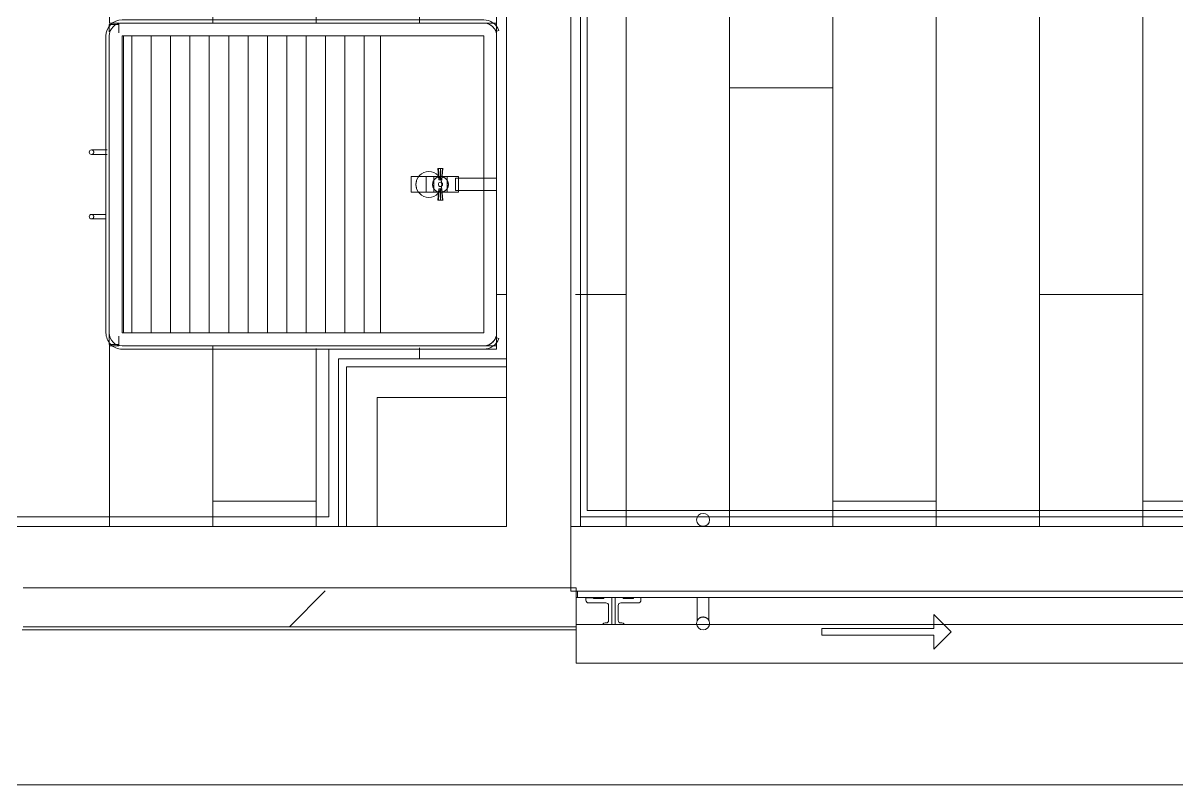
# Model space of a CAD drawing. Header units: metres. Extents: x 3856 to 4207, y -1118 to -691.
# Drawn here: x 3978.608 to 3980.395, y -996.427 to -995.247 of the extents above; entities that cross this region are included whole.
import ezdxf

# ---------------------------------------------------------------- set-up
doc = ezdxf.new("R2010")
doc.units = ezdxf.units.M
for name, color, linetype, lineweight in [('Balusters', 7, 'Continuous', 9), ('Casework', 7, 'Continuous', 9), ('Common Edges', 7, 'Continuous', 9), ('Cut Pattern', 7, 'Continuous', 18), ('Detail Items', 7, 'Continuous', 9), ('Doors', 7, 'Continuous', 9), ('Floors', 7, 'Continuous', 9), ('Panel', 7, 'Continuous', 9), ('Plumbing Fixtures', 7, 'Continuous', 9), ('Railings', 7, 'Continuous', 9), ('Surface Pattern', 7, 'Continuous', 9), ('Top Rails', 7, 'Continuous', 9), ('Walls', 7, 'Continuous', 9)]:
    doc.layers.add(name, color=color, linetype=linetype, lineweight=lineweight)
doc.layers.add('ROA-E00-URB-A101-MASTER_PLAN cambio estaciomientos_dwg', color=7, linetype='Continuous', lineweight=9, true_color=0x767676)

# ---------------------------------------------------------------- blocks, each defined once
blk = doc.blocks.new('Lavadero prefabricado con mueble - 0_50x0_60m-10458712-IMPLANTACIÓN - KIT COMERCIAL')
at = {"layer": 'Plumbing Fixtures', "color": 253, "true_color": 0xaaaaaa}
for p, q in [((0.138, -0.0012), (0.1363, 0.0034)), ((0.1363, 0.0034), (0.138, -0.0012)), ((0.605, 0), (0.145, 0)), ((0.6137, 0.0034), (0.612, -0.0012)), ((0.612, -0.0012), (0.6137, 0.0034)), ((0.12, -0.02), (0.12, -0.58)), ((0.125, -0.58), (0.125, -0.02)), ((0.125, -0.02), (0.125, -0.58)), ((0.145, -0.02), (0.605, -0.02)), ((0.145, -0.58), (0.145, -0.02)), ((0.605, -0.02), (0.605, -0.58)), ((0.625, -0.02), (0.625, -0.58)), ((0.625, -0.58), (0.625, -0.02)), ((0.63, -0.58), (0.63, -0.02)), ((0.145, -0.18), (0.605, -0.18)), ((0.145, -0.18), (0.605, -0.18)), ((0.145, -0.205), (0.605, -0.205)), ((0.145, -0.235), (0.605, -0.235)), ((0.145, -0.265), (0.605, -0.265)), ((0.145, -0.295), (0.605, -0.295)), ((0.145, -0.325), (0.605, -0.325)), ((0.145, -0.355), (0.605, -0.355)), ((0.145, -0.385), (0.605, -0.385)), ((0.145, -0.415), (0.605, -0.415)), ((0.145, -0.445), (0.605, -0.445)), ((0.145, -0.475), (0.605, -0.475)), ((0.145, -0.505), (0.605, -0.505)), ((0.145, -0.535), (0.605, -0.535)), ((0.145, -0.565), (0.605, -0.565)), ((0.145, -0.578), (0.145, -0.58)), ((0.605, -0.578), (0.145, -0.578)), ((0.145, -0.58), (0.605, -0.58)), ((0.605, -0.58), (0.145, -0.58)), ((0.605, -0.58), (0.605, -0.578)), ((0.605, -0.6), (0.145, -0.6)), ((0.145, -0.6), (0.605, -0.6)), ((0.145, -0.605), (0.605, -0.605))]:
    blk.add_line(p, q, dxfattribs=at)
for centre, radius, start, end in [((0.145, -0.02), 0.025, 110.3641, 180), ((0.145, -0.02), 0.025, 110.3641, 180), ((0.145, -0.02), 0.02, 90, 180), ((0.145, -0.02), 0.02, 90, 180), ((0.605, -0.02), 0.02, 0, 90), ((0.605, -0.02), 0.02, 0, 90), ((0.605, -0.02), 0.025, 0, 69.6359), ((0.605, -0.02), 0.025, 0, 69.6359), ((0.145, -0.02), 0.02, 110.3641, 180), ((0.145, -0.02), 0.02, 110.3641, 180), ((0.605, -0.02), 0.02, 360, 69.6359), ((0.605, -0.02), 0.02, 360, 69.6359), ((0.375, -0.105), 0.02, 0, 180), ((0.375, -0.105), 0.02, 75, 105), ((0.375, -0.105), 0.02, 180, 360), ((0.375, -0.105), 0.02, 255, 285), ((0.145, -0.58), 0.025, 180, 270), ((0.145, -0.58), 0.025, 180, 270), ((0.145, -0.58), 0.02, 180, 270), ((0.145, -0.58), 0.02, 180, 270), ((0.145, -0.58), 0.02, 180, 270), ((0.145, -0.58), 0.02, 180, 270), ((0.605, -0.58), 0.025, 270, 360), ((0.605, -0.58), 0.02, 270, 360), ((0.605, -0.58), 0.02, 270, 360), ((0.605, -0.58), 0.025, 270, 0), ((0.605, -0.58), 0.02, 270, 360), ((0.605, -0.58), 0.02, 270, 0)]:
    blk.add_arc(centre, radius, start, end, dxfattribs=at)
blk = doc.blocks.new('Griferia sencilla lavadero o lavaescobas - Griferia sencilla lavadero o lavaescobas-10458713-IMPLANTACIÓN - KIT COMERCIAL')
at = {"layer": 'Plumbing Fixtures', "color": 253, "true_color": 0xaaaaaa}
for p, q in [((0.1155, 0.0419), (0.1155, -0.0219)), ((0.1345, 0.0419), (0.1155, 0.0419)), ((0.1345, 0.0419), (0.1155, 0.0419)), ((0.1345, -0.0219), (0.1345, 0.0419)), ((0.1368, -0.0169), (0.1126, -0.0169)), ((0.1126, -0.0346), (0.1368, -0.0346)), ((0.1126, -0.0346), (0.1126, -0.0552)), ((0.1155, -0.0219), (0.1345, -0.0219)), ((0.1155, -0.0219), (0.1345, -0.0219)), ((0.1368, -0.0552), (0.1368, -0.0346)), ((0.1005, -0.0411), (0.1005, -0.0451)), ((0.1181, -0.0427), (0.1005, -0.0413)), ((0.1005, -0.042), (0.1005, -0.0451)), ((0.1181, -0.0432), (0.1005, -0.042)), ((0.1005, -0.0451), (0.1005, -0.0481)), ((0.1181, -0.0451), (0.1005, -0.0451)), ((0.1005, -0.0451), (0.1181, -0.0451)), ((0.1005, -0.0451), (0.1005, -0.0491)), ((0.1181, -0.0469), (0.1005, -0.0481)), ((0.1181, -0.0474), (0.1005, -0.0489)), ((0.1181, -0.0451), (0.1181, -0.0426)), ((0.1181, -0.0432), (0.1181, -0.0427)), ((0.1181, -0.0451), (0.1181, -0.0432)), ((0.1181, -0.0469), (0.1181, -0.0451)), ((0.1181, -0.0476), (0.1181, -0.0451)), ((0.1181, -0.0474), (0.1181, -0.0469)), ((0.1495, -0.0413), (0.1319, -0.0427)), ((0.1495, -0.042), (0.1319, -0.0432)), ((0.1319, -0.0426), (0.1319, -0.0451)), ((0.1319, -0.0427), (0.1319, -0.0432)), ((0.1319, -0.0432), (0.1319, -0.0451)), ((0.1319, -0.0451), (0.1495, -0.0451)), ((0.1495, -0.0451), (0.1319, -0.0451)), ((0.1319, -0.0451), (0.1319, -0.0469)), ((0.1319, -0.0451), (0.1319, -0.0476)), ((0.1495, -0.0481), (0.1319, -0.0469)), ((0.1319, -0.0469), (0.1319, -0.0474)), ((0.1495, -0.0489), (0.1319, -0.0474)), ((0.1495, -0.0451), (0.1495, -0.0411)), ((0.1495, -0.0451), (0.1495, -0.042)), ((0.1495, -0.0481), (0.1495, -0.0451)), ((0.1495, -0.0491), (0.1495, -0.0451)), ((0.1368, -0.0552), (0.1126, -0.0552)), ((0.1368, -0.0673), (0.1126, -0.0673)), ((0.1126, -0.0903), (0.1368, -0.0903))]:
    blk.add_line(p, q, dxfattribs=at)
at = {"layer": 'Plumbing Fixtures', "color": 253, "true_color": 0xaaaaaa, "flags": 128}
for points in [[(0.125, -0.0328), (0.1245, -0.0328), (0.124, -0.0328), (0.1235, -0.0329), (0.1231, -0.0329), (0.1226, -0.033), (0.1221, -0.0331), (0.1216, -0.0333), (0.1212, -0.0334), (0.1207, -0.0336), (0.1202, -0.0337), (0.1198, -0.0339), (0.1194, -0.0342), (0.1189, -0.0344), (0.1185, -0.0346), (0.1181, -0.0349), (0.1177, -0.0352), (0.1173, -0.0355), (0.1169, -0.0358), (0.1166, -0.0361), (0.1162, -0.0365), (0.1159, -0.0368), (0.1156, -0.0372), (0.1153, -0.0376), (0.115, -0.038), (0.1147, -0.0384), (0.1145, -0.0388), (0.1142, -0.0392), (0.114, -0.0397), (0.1138, -0.0401), (0.1136, -0.0406), (0.1135, -0.041), (0.1133, -0.0415), (0.1132, -0.042), (0.1131, -0.0424), (0.113, -0.0429), (0.1129, -0.0434), (0.1128, -0.0439), (0.1128, -0.0444), (0.1128, -0.0449), (0.1128, -0.0453), (0.1128, -0.0458), (0.1129, -0.0463), (0.1129, -0.0468), (0.113, -0.0473), (0.1131, -0.0478), (0.1132, -0.0482), (0.1134, -0.0487), (0.1135, -0.0492), (0.1137, -0.0496), (0.1139, -0.0501), (0.1141, -0.0505), (0.1143, -0.0509), (0.1146, -0.0514), (0.1149, -0.0518), (0.1151, -0.0522), (0.1154, -0.0526), (0.1157, -0.0529), (0.1161, -0.0533), (0.1164, -0.0536), (0.1168, -0.054), (0.1171, -0.0543), (0.1175, -0.0546), (0.1179, -0.0549), (0.1183, -0.0552), (0.1187, -0.0554), (0.1191, -0.0557), (0.1196, -0.0559), (0.12, -0.0561), (0.1205, -0.0563), (0.1209, -0.0565), (0.1214, -0.0566), (0.1218, -0.0568), (0.1223, -0.0569), (0.1228, -0.057), (0.1233, -0.0571), (0.1238, -0.0571), (0.1242, -0.0572), (0.1247, -0.0572), (0.125, -0.0572)], [(0.125, -0.0572), (0.1255, -0.0572), (0.126, -0.0572), (0.1265, -0.0571), (0.1269, -0.057), (0.1274, -0.0569), (0.1279, -0.0568), (0.1284, -0.0567), (0.1288, -0.0566), (0.1293, -0.0564), (0.1298, -0.0562), (0.1302, -0.056), (0.1306, -0.0558), (0.1311, -0.0556), (0.1315, -0.0553), (0.1319, -0.0551), (0.1323, -0.0548), (0.1327, -0.0545), (0.1331, -0.0542), (0.1334, -0.0538), (0.1338, -0.0535), (0.1341, -0.0531), (0.1344, -0.0528), (0.1347, -0.0524), (0.135, -0.052), (0.1353, -0.0516), (0.1355, -0.0512), (0.1358, -0.0507), (0.136, -0.0503), (0.1362, -0.0499), (0.1364, -0.0494), (0.1365, -0.0489), (0.1367, -0.0485), (0.1368, -0.048), (0.1369, -0.0475), (0.137, -0.0471), (0.1371, -0.0466), (0.1372, -0.0461), (0.1372, -0.0456), (0.1372, -0.0451), (0.1372, -0.0446), (0.1372, -0.0441), (0.1371, -0.0437), (0.1371, -0.0432), (0.137, -0.0427), (0.1369, -0.0422), (0.1368, -0.0417), (0.1366, -0.0413), (0.1365, -0.0408), (0.1363, -0.0404), (0.1361, -0.0399), (0.1359, -0.0395), (0.1357, -0.039), (0.1354, -0.0386), (0.1351, -0.0382), (0.1349, -0.0378), (0.1346, -0.0374), (0.1343, -0.037), (0.1339, -0.0367), (0.1336, -0.0363), (0.1332, -0.036), (0.1329, -0.0357), (0.1325, -0.0354), (0.1321, -0.0351), (0.1317, -0.0348), (0.1313, -0.0345), (0.1309, -0.0343), (0.1304, -0.0341), (0.13, -0.0338), (0.1295, -0.0337), (0.1291, -0.0335), (0.1286, -0.0333), (0.1282, -0.0332), (0.1277, -0.0331), (0.1272, -0.033), (0.1267, -0.0329), (0.1262, -0.0328), (0.1258, -0.0328), (0.1253, -0.0328), (0.125, -0.0328)]]:
    blk.add_lwpolyline(points, dxfattribs=at)
at = {"layer": 'Plumbing Fixtures', "color": 253, "true_color": 0xaaaaaa}
for start, end in [(0, 180), (0, 180), (180, 360), (180, 0)]:
    blk.add_arc((0.125, -0.045), 0.0033, start, end, dxfattribs=at)
for points, knots in [([(0.1126, -0.0686), (0.1126, -0.0686), (0.1126, -0.0685), (0.1126, -0.0674), (0.1126, -0.0656), (0.1126, -0.062), (0.1126, -0.0572), (0.1126, -0.0505), (0.1126, -0.0427), (0.1126, -0.0356), (0.1126, -0.0293), (0.1126, -0.0272), (0.1126, -0.0259), (0.1126, -0.0246), (0.1126, -0.0237), (0.1126, -0.0219), (0.1126, -0.0173), (0.1126, -0.0173), (0.1126, -0.017), (0.1126, -0.0169), (0.1126, -0.0169)], [-0.3287884, -0.3287884, -0.3287884, -0.3287884, -0.3264374, -0.3209206, -0.3128417, -0.3010688, -0.2836802, -0.2618498, -0.2378586, -0.2140633, -0.1965701, -0.1853664, -0.1790515, -0.1735037, -0.1676769, -0.1592529, -0.1516404, -0.1430197, -0.1347234, -0.1281175, -0.1281175, -0.1281175, -0.1281175]), ([(0.1126, -0.0169), (0.1126, -0.0169), (0.1126, -0.017), (0.1126, -0.017), (0.1126, -0.0175), (0.1126, -0.0184), (0.1126, -0.0221), (0.1126, -0.0236), (0.1126, -0.0246), (0.1126, -0.0258), (0.1126, -0.0267), (0.1126, -0.0287), (0.1126, -0.0309), (0.1126, -0.0339), (0.1126, -0.0345), (0.1126, -0.0345), (0.1126, -0.0346)], [-0.1182623, -0.1182623, -0.1182623, -0.1182623, -0.1175652, -0.0959132, -0.0779111, -0.0653751, -0.0585469, -0.0514074, -0.0464321, -0.0417804, -0.0363942, -0.0302674, -0.021714, -0.0135382, -0.0059375, 0, 0, 0, 0]), ([(0.1368, -0.0346), (0.1368, -0.0345), (0.1368, -0.0345), (0.1368, -0.0339), (0.1368, -0.0309), (0.1368, -0.0287), (0.1368, -0.0267), (0.1368, -0.0258), (0.1368, -0.0246), (0.1368, -0.0236), (0.1368, -0.0221), (0.1368, -0.0184), (0.1368, -0.0175), (0.1368, -0.017), (0.1368, -0.017), (0.1368, -0.0169), (0.1368, -0.0169)], [0, 0, 0, 0, 0.0059375, 0.0135382, 0.021714, 0.0302674, 0.0363942, 0.0417804, 0.0464321, 0.0514074, 0.0585469, 0.0653751, 0.0779111, 0.0959132, 0.1175652, 0.1182623, 0.1182623, 0.1182623, 0.1182623]), ([(0.1368, -0.0169), (0.1368, -0.0169), (0.1368, -0.017), (0.1368, -0.0173), (0.1368, -0.0173), (0.1368, -0.0219), (0.1368, -0.0237), (0.1368, -0.0246), (0.1368, -0.0259), (0.1368, -0.0272), (0.1368, -0.0293), (0.1368, -0.0356), (0.1368, -0.0427), (0.1368, -0.0505), (0.1368, -0.0572), (0.1368, -0.062), (0.1368, -0.0656), (0.1368, -0.0674), (0.1368, -0.0685), (0.1368, -0.0686), (0.1368, -0.0686)], [0.1281175, 0.1281175, 0.1281175, 0.1281175, 0.1347234, 0.1430197, 0.1516404, 0.1592529, 0.1676769, 0.1735037, 0.1790515, 0.1853664, 0.1965701, 0.2140633, 0.2378586, 0.2618498, 0.2836802, 0.3010688, 0.3128417, 0.3209206, 0.3264374, 0.3287884, 0.3287884, 0.3287884, 0.3287884]), ([(0.1126, -0.0552), (0.1126, -0.0552), (0.1126, -0.0556), (0.1126, -0.0563), (0.1126, -0.0575), (0.1126, -0.0599), (0.1126, -0.0657), (0.1126, -0.0709), (0.1126, -0.0722), (0.1126, -0.0757), (0.1126, -0.0786), (0.1126, -0.0807), (0.1126, -0.0819), (0.1126, -0.0834), (0.1126, -0.0841), (0.1126, -0.0846), (0.1126, -0.0851), (0.1126, -0.0867), (0.1126, -0.0897), (0.1126, -0.0902), (0.1126, -0.0903), (0.1126, -0.0903)], [-0.6058049, -0.6058049, -0.6058049, -0.6058049, -0.6012473, -0.5978127, -0.5929076, -0.5823571, -0.5674088, -0.5534812, -0.5417834, -0.5318344, -0.5200162, -0.509869, -0.4993613, -0.4903221, -0.4830314, -0.4793492, -0.4759024, -0.4698643, -0.4603434, -0.4488453, -0.4445478, -0.4445478, -0.4445478, -0.4445478]), ([(0.1126, -0.0903), (0.1126, -0.0903), (0.1126, -0.0901), (0.1126, -0.0883), (0.1126, -0.0829), (0.1126, -0.076), (0.1126, -0.0706), (0.1126, -0.0684), (0.1126, -0.0677), (0.1126, -0.0673), (0.1126, -0.0673), (0.1126, -0.0673)], [-0.4434835, -0.4434835, -0.4434835, -0.4434835, -0.43804389, -0.4253864, -0.40884322, -0.38914556, -0.37311073, -0.36270819, -0.35519821, -0.34757201, -0.34510996, -0.34510996, -0.34510996, -0.34510996]), ([(0.1126, -0.0673), (0.1126, -0.0673), (0.1126, -0.0674), (0.1126, -0.068), (0.1126, -0.0685), (0.1126, -0.0686), (0.1126, -0.0686)], [-0.34493161, -0.34493161, -0.34493161, -0.34493161, -0.34035986, -0.33513886, -0.33100043, -0.33014883, -0.33014883, -0.33014883, -0.33014883]), ([(0.1368, -0.0903), (0.1368, -0.0903), (0.1368, -0.0902), (0.1368, -0.0897), (0.1368, -0.0867), (0.1368, -0.0851), (0.1368, -0.0846), (0.1368, -0.0841), (0.1368, -0.0834), (0.1368, -0.0819), (0.1368, -0.0807), (0.1368, -0.0786), (0.1368, -0.0757), (0.1368, -0.0722), (0.1368, -0.0709), (0.1368, -0.0657), (0.1368, -0.0599), (0.1368, -0.0575), (0.1368, -0.0563), (0.1368, -0.0556), (0.1368, -0.0552), (0.1368, -0.0552)], [0.4445478, 0.4445478, 0.4445478, 0.4445478, 0.4488453, 0.4603434, 0.4698643, 0.4759024, 0.4793492, 0.4830314, 0.4903221, 0.4993613, 0.509869, 0.5200162, 0.5318344, 0.5417834, 0.5534812, 0.5674088, 0.5823571, 0.5929076, 0.5978127, 0.6012473, 0.6058049, 0.6058049, 0.6058049, 0.6058049]), ([(0.1368, -0.0686), (0.1368, -0.0686), (0.1368, -0.0685), (0.1368, -0.068), (0.1368, -0.0674), (0.1368, -0.0673), (0.1368, -0.0673)], [0.33014883, 0.33014883, 0.33014883, 0.33014883, 0.33100043, 0.33513886, 0.34035986, 0.34493161, 0.34493161, 0.34493161, 0.34493161]), ([(0.1368, -0.0673), (0.1368, -0.0673), (0.1368, -0.0673), (0.1368, -0.0677), (0.1368, -0.0684), (0.1368, -0.0706), (0.1368, -0.076), (0.1368, -0.0829), (0.1368, -0.0883), (0.1368, -0.0901), (0.1368, -0.0903), (0.1368, -0.0903)], [0.34510996, 0.34510996, 0.34510996, 0.34510996, 0.34757201, 0.35519821, 0.36270819, 0.37311073, 0.38914556, 0.40884322, 0.4253864, 0.43804389, 0.4434835, 0.4434835, 0.4434835, 0.4434835])]:
    blk.add_open_spline(points, degree=3, knots=knots, dxfattribs=at)
for points in [[(0.1005, -0.0413), (0.1005, -0.042), (0.1005, -0.042), (0.1005, -0.042)], [(0.1005, -0.0481), (0.1005, -0.0481), (0.1005, -0.0482), (0.1005, -0.0489)], [(0.1495, -0.042), (0.1495, -0.042), (0.1495, -0.042), (0.1495, -0.0413)], [(0.1495, -0.0489), (0.1495, -0.0482), (0.1495, -0.0481), (0.1495, -0.0481)]]:
    blk.add_open_spline(points, degree=3, dxfattribs=at)
blk = doc.blocks.new('Mueble lavadero - 0_50x1_70x2_50m-V202-IMPLANTACIÓN - KIT COMERCIAL')
at = {"layer": 'Casework'}
for p, q in [((-6.1088, 0.6375), (-6.1088, 0.615)), ((-6.1088, 0.6375), (-6.1088, 0.615)), ((-6.1018, 0.615), (-6.1018, 0.6375)), ((-6.1018, 0.615), (-6.1018, 0.6375)), ((-6.0088, 0.6375), (-6.0088, 0.613)), ((-6.0088, 0.6375), (-6.0088, 0.613)), ((-6.0018, 0.6131), (-6.0018, 0.6375)), ((-6.0018, 0.6131), (-6.0018, 0.6375)), ((-6.3053, 0.61), (-6.3053, 0.595)), ((-6.2853, 0.61), (-6.3033, 0.61)), ((-6.3033, 0.61), (-6.3033, 0.595)), ((-5.8073, 0.61), (-5.8187, 0.61)), ((-5.8073, 0.595), (-5.8073, 0.61)), ((-5.8053, 0.595), (-5.8053, 0.61)), ((-6.2903, 0.595), (-6.3053, 0.595)), ((-5.8053, 0.595), (-5.8203, 0.595)), ((-6.3053, 0.03), (-6.3053, 0.01)), ((-5.8053, 0.01), (-5.8053, 0.03)), ((-6.3053, 0.01), (-6.2853, 0.01)), ((-5.8187, 0.01), (-5.8053, 0.01))]:
    blk.add_line(p, q, dxfattribs=at)
for centre, start, end in [((-6.1053, 0.6375), 0, 180), ((-6.1053, 0.6375), 0, 180), ((-6.1053, 0.6375), 180, 0), ((-6.1053, 0.6375), 180, 0), ((-6.0053, 0.6375), 0, 180), ((-6.0053, 0.6375), 0, 180), ((-6.0053, 0.6375), 180, 0), ((-6.0053, 0.6375), 180, 0)]:
    blk.add_arc(centre, 0.0035, start, end, dxfattribs=at)
for points, knots in [([(-6.1088, 0.6375), (-6.1088, 0.6372), (-6.1088, 0.6368), (-6.1086, 0.6362), (-6.1084, 0.6359), (-6.1083, 0.6357), (-6.1082, 0.6355), (-6.1081, 0.6353), (-6.108, 0.6352), (-6.1078, 0.6351), (-6.1077, 0.6349), (-6.1076, 0.6348), (-6.1074, 0.6347), (-6.1072, 0.6345), (-6.1071, 0.6344), (-6.1069, 0.6343), (-6.1067, 0.6342), (-6.1065, 0.6342), (-6.1062, 0.6341), (-6.106, 0.634), (-6.1057, 0.634), (-6.1055, 0.634), (-6.1053, 0.634)], [0, 0, 0, 0, 0.142857, 0.285714, 0.357143, 0.392857, 0.428571, 0.464286, 0.5, 0.535714, 0.571429, 0.607143, 0.642857, 0.678571, 0.714286, 0.75, 0.785714, 0.821429, 0.857143, 0.892857, 0.928571, 1, 1, 1, 1]), ([(-6.1053, 0.634), (-6.1055, 0.634), (-6.1057, 0.634), (-6.106, 0.634), (-6.1062, 0.6341), (-6.1065, 0.6342), (-6.1067, 0.6342), (-6.1069, 0.6343), (-6.1071, 0.6344), (-6.1072, 0.6345), (-6.1074, 0.6347), (-6.1076, 0.6348), (-6.1077, 0.6349), (-6.1078, 0.6351), (-6.108, 0.6352), (-6.1082, 0.6354), (-6.1083, 0.6357), (-6.1084, 0.6359), (-6.1086, 0.6362), (-6.1088, 0.6368), (-6.1088, 0.6372), (-6.1088, 0.6375)], [0, 0, 0, 0, 0.071429, 0.107143, 0.142857, 0.178571, 0.214286, 0.25, 0.285714, 0.321429, 0.357143, 0.392857, 0.428571, 0.464286, 0.5, 0.571429, 0.607143, 0.642857, 0.714286, 0.857143, 1, 1, 1, 1]), ([(-6.1088, 0.6375), (-6.1088, 0.6372), (-6.1088, 0.6368), (-6.1086, 0.6362), (-6.1084, 0.6359), (-6.1083, 0.6357), (-6.1082, 0.6355), (-6.1081, 0.6353), (-6.108, 0.6352), (-6.1078, 0.6351), (-6.1077, 0.6349), (-6.1076, 0.6348), (-6.1074, 0.6347), (-6.1072, 0.6345), (-6.1071, 0.6344), (-6.1069, 0.6343), (-6.1067, 0.6342), (-6.1065, 0.6342), (-6.1062, 0.6341), (-6.106, 0.634), (-6.1057, 0.634), (-6.1055, 0.634), (-6.1053, 0.634)], [0, 0, 0, 0, 0.142857, 0.285714, 0.357143, 0.392857, 0.428571, 0.464286, 0.5, 0.535714, 0.571429, 0.607143, 0.642857, 0.678571, 0.714286, 0.75, 0.785714, 0.821429, 0.857143, 0.892857, 0.928571, 1, 1, 1, 1]), ([(-6.1053, 0.634), (-6.1055, 0.634), (-6.1057, 0.634), (-6.106, 0.634), (-6.1062, 0.6341), (-6.1065, 0.6342), (-6.1067, 0.6342), (-6.1069, 0.6343), (-6.1071, 0.6344), (-6.1072, 0.6345), (-6.1074, 0.6347), (-6.1076, 0.6348), (-6.1077, 0.6349), (-6.1078, 0.6351), (-6.108, 0.6352), (-6.1082, 0.6354), (-6.1083, 0.6357), (-6.1084, 0.6359), (-6.1086, 0.6362), (-6.1088, 0.6368), (-6.1088, 0.6372), (-6.1088, 0.6375)], [0, 0, 0, 0, 0.071429, 0.107143, 0.142857, 0.178571, 0.214286, 0.25, 0.285714, 0.321429, 0.357143, 0.392857, 0.428571, 0.464286, 0.5, 0.571429, 0.607143, 0.642857, 0.714286, 0.857143, 1, 1, 1, 1]), ([(-6.1053, 0.634), (-6.1051, 0.634), (-6.1049, 0.634), (-6.1046, 0.634), (-6.1044, 0.6341), (-6.1041, 0.6342), (-6.1039, 0.6342), (-6.1037, 0.6343), (-6.1035, 0.6344), (-6.1034, 0.6345), (-6.1032, 0.6347), (-6.103, 0.6348), (-6.1029, 0.6349), (-6.1028, 0.6351), (-6.1026, 0.6352), (-6.1024, 0.6354), (-6.1023, 0.6357), (-6.1022, 0.6359), (-6.102, 0.6362), (-6.1018, 0.6368), (-6.1018, 0.6372), (-6.1018, 0.6375)], [0, 0, 0, 0, 0.071429, 0.107143, 0.142857, 0.178571, 0.214286, 0.25, 0.285714, 0.321429, 0.357143, 0.392857, 0.428571, 0.464286, 0.5, 0.571429, 0.607143, 0.642857, 0.714286, 0.857143, 1, 1, 1, 1]), ([(-6.1018, 0.6375), (-6.1018, 0.6372), (-6.1018, 0.6368), (-6.102, 0.6362), (-6.1022, 0.6359), (-6.1023, 0.6357), (-6.1024, 0.6355), (-6.1025, 0.6353), (-6.1026, 0.6352), (-6.1028, 0.6351), (-6.1029, 0.6349), (-6.103, 0.6348), (-6.1032, 0.6347), (-6.1034, 0.6345), (-6.1035, 0.6344), (-6.1037, 0.6343), (-6.1039, 0.6342), (-6.1041, 0.6342), (-6.1044, 0.6341), (-6.1046, 0.634), (-6.1049, 0.634), (-6.1051, 0.634), (-6.1053, 0.634)], [0, 0, 0, 0, 0.142857, 0.285714, 0.357143, 0.392857, 0.428571, 0.464286, 0.5, 0.535714, 0.571429, 0.607143, 0.642857, 0.678571, 0.714286, 0.75, 0.785714, 0.821429, 0.857143, 0.892857, 0.928571, 1, 1, 1, 1]), ([(-6.1053, 0.634), (-6.1051, 0.634), (-6.1049, 0.634), (-6.1046, 0.634), (-6.1044, 0.6341), (-6.1041, 0.6342), (-6.1039, 0.6342), (-6.1037, 0.6343), (-6.1035, 0.6344), (-6.1034, 0.6345), (-6.1032, 0.6347), (-6.103, 0.6348), (-6.1029, 0.6349), (-6.1028, 0.6351), (-6.1026, 0.6352), (-6.1024, 0.6354), (-6.1023, 0.6357), (-6.1022, 0.6359), (-6.102, 0.6362), (-6.1018, 0.6368), (-6.1018, 0.6372), (-6.1018, 0.6375)], [0, 0, 0, 0, 0.071429, 0.107143, 0.142857, 0.178571, 0.214286, 0.25, 0.285714, 0.321429, 0.357143, 0.392857, 0.428571, 0.464286, 0.5, 0.571429, 0.607143, 0.642857, 0.714286, 0.857143, 1, 1, 1, 1]), ([(-6.1018, 0.6375), (-6.1018, 0.6372), (-6.1018, 0.6368), (-6.102, 0.6362), (-6.1022, 0.6359), (-6.1023, 0.6357), (-6.1024, 0.6355), (-6.1025, 0.6353), (-6.1026, 0.6352), (-6.1028, 0.6351), (-6.1029, 0.6349), (-6.103, 0.6348), (-6.1032, 0.6347), (-6.1034, 0.6345), (-6.1035, 0.6344), (-6.1037, 0.6343), (-6.1039, 0.6342), (-6.1041, 0.6342), (-6.1044, 0.6341), (-6.1046, 0.634), (-6.1049, 0.634), (-6.1051, 0.634), (-6.1053, 0.634)], [0, 0, 0, 0, 0.142857, 0.285714, 0.357143, 0.392857, 0.428571, 0.464286, 0.5, 0.535714, 0.571429, 0.607143, 0.642857, 0.678571, 0.714286, 0.75, 0.785714, 0.821429, 0.857143, 0.892857, 0.928571, 1, 1, 1, 1]), ([(-6.0088, 0.6375), (-6.0088, 0.6372), (-6.0088, 0.6368), (-6.0086, 0.6362), (-6.0084, 0.6359), (-6.0083, 0.6357), (-6.0082, 0.6355), (-6.0081, 0.6353), (-6.008, 0.6352), (-6.0078, 0.6351), (-6.0077, 0.6349), (-6.0076, 0.6348), (-6.0074, 0.6347), (-6.0072, 0.6345), (-6.0071, 0.6344), (-6.0069, 0.6343), (-6.0067, 0.6342), (-6.0065, 0.6342), (-6.0062, 0.6341), (-6.006, 0.634), (-6.0057, 0.634), (-6.0055, 0.634), (-6.0053, 0.634)], [0, 0, 0, 0, 0.142857, 0.285714, 0.357143, 0.392857, 0.428571, 0.464286, 0.5, 0.535714, 0.571429, 0.607143, 0.642857, 0.678571, 0.714286, 0.75, 0.785714, 0.821429, 0.857143, 0.892857, 0.928571, 1, 1, 1, 1]), ([(-6.0053, 0.634), (-6.0055, 0.634), (-6.0057, 0.634), (-6.006, 0.634), (-6.0062, 0.6341), (-6.0065, 0.6342), (-6.0067, 0.6342), (-6.0069, 0.6343), (-6.0071, 0.6344), (-6.0072, 0.6345), (-6.0074, 0.6347), (-6.0076, 0.6348), (-6.0077, 0.6349), (-6.0078, 0.6351), (-6.008, 0.6352), (-6.0082, 0.6354), (-6.0083, 0.6357), (-6.0084, 0.6359), (-6.0086, 0.6362), (-6.0088, 0.6368), (-6.0088, 0.6372), (-6.0088, 0.6375)], [0, 0, 0, 0, 0.071429, 0.107143, 0.142857, 0.178571, 0.214286, 0.25, 0.285714, 0.321429, 0.357143, 0.392857, 0.428571, 0.464286, 0.5, 0.571429, 0.607143, 0.642857, 0.714286, 0.857143, 1, 1, 1, 1]), ([(-6.0053, 0.634), (-6.0055, 0.634), (-6.0057, 0.634), (-6.006, 0.634), (-6.0062, 0.6341), (-6.0065, 0.6342), (-6.0067, 0.6342), (-6.0069, 0.6343), (-6.0071, 0.6344), (-6.0072, 0.6345), (-6.0074, 0.6347), (-6.0076, 0.6348), (-6.0077, 0.6349), (-6.0078, 0.6351), (-6.008, 0.6352), (-6.0082, 0.6354), (-6.0083, 0.6357), (-6.0084, 0.6359), (-6.0086, 0.6362), (-6.0088, 0.6368), (-6.0088, 0.6372), (-6.0088, 0.6375)], [0, 0, 0, 0, 0.071429, 0.107143, 0.142857, 0.178571, 0.214286, 0.25, 0.285714, 0.321429, 0.357143, 0.392857, 0.428571, 0.464286, 0.5, 0.571429, 0.607143, 0.642857, 0.714286, 0.857143, 1, 1, 1, 1]), ([(-6.0088, 0.6375), (-6.0088, 0.6372), (-6.0088, 0.6368), (-6.0086, 0.6362), (-6.0084, 0.6359), (-6.0083, 0.6357), (-6.0082, 0.6355), (-6.0081, 0.6353), (-6.008, 0.6352), (-6.0078, 0.6351), (-6.0077, 0.6349), (-6.0076, 0.6348), (-6.0074, 0.6347), (-6.0072, 0.6345), (-6.0071, 0.6344), (-6.0069, 0.6343), (-6.0067, 0.6342), (-6.0065, 0.6342), (-6.0062, 0.6341), (-6.006, 0.634), (-6.0057, 0.634), (-6.0055, 0.634), (-6.0053, 0.634)], [0, 0, 0, 0, 0.142857, 0.285714, 0.357143, 0.392857, 0.428571, 0.464286, 0.5, 0.535714, 0.571429, 0.607143, 0.642857, 0.678571, 0.714286, 0.75, 0.785714, 0.821429, 0.857143, 0.892857, 0.928571, 1, 1, 1, 1]), ([(-6.0053, 0.634), (-6.0051, 0.634), (-6.0049, 0.634), (-6.0046, 0.634), (-6.0044, 0.6341), (-6.0041, 0.6342), (-6.0039, 0.6342), (-6.0037, 0.6343), (-6.0035, 0.6344), (-6.0034, 0.6345), (-6.0032, 0.6347), (-6.003, 0.6348), (-6.0029, 0.6349), (-6.0028, 0.6351), (-6.0026, 0.6352), (-6.0024, 0.6354), (-6.0023, 0.6357), (-6.0022, 0.6359), (-6.002, 0.6362), (-6.0018, 0.6368), (-6.0018, 0.6372), (-6.0018, 0.6375)], [0, 0, 0, 0, 0.071429, 0.107143, 0.142857, 0.178571, 0.214286, 0.25, 0.285714, 0.321429, 0.357143, 0.392857, 0.428571, 0.464286, 0.5, 0.571429, 0.607143, 0.642857, 0.714286, 0.857143, 1, 1, 1, 1]), ([(-6.0018, 0.6375), (-6.0018, 0.6372), (-6.0018, 0.6368), (-6.002, 0.6362), (-6.0022, 0.6359), (-6.0023, 0.6357), (-6.0024, 0.6355), (-6.0025, 0.6353), (-6.0026, 0.6352), (-6.0028, 0.6351), (-6.0029, 0.6349), (-6.003, 0.6348), (-6.0032, 0.6347), (-6.0034, 0.6345), (-6.0035, 0.6344), (-6.0037, 0.6343), (-6.0039, 0.6342), (-6.0041, 0.6342), (-6.0044, 0.6341), (-6.0046, 0.634), (-6.0049, 0.634), (-6.0051, 0.634), (-6.0053, 0.634)], [0, 0, 0, 0, 0.142857, 0.285714, 0.357143, 0.392857, 0.428571, 0.464286, 0.5, 0.535714, 0.571429, 0.607143, 0.642857, 0.678571, 0.714286, 0.75, 0.785714, 0.821429, 0.857143, 0.892857, 0.928571, 1, 1, 1, 1]), ([(-6.0018, 0.6375), (-6.0018, 0.6372), (-6.0018, 0.6368), (-6.002, 0.6362), (-6.0022, 0.6359), (-6.0023, 0.6357), (-6.0024, 0.6355), (-6.0025, 0.6353), (-6.0026, 0.6352), (-6.0028, 0.6351), (-6.0029, 0.6349), (-6.003, 0.6348), (-6.0032, 0.6347), (-6.0034, 0.6345), (-6.0035, 0.6344), (-6.0037, 0.6343), (-6.0039, 0.6342), (-6.0041, 0.6342), (-6.0044, 0.6341), (-6.0046, 0.634), (-6.0049, 0.634), (-6.0051, 0.634), (-6.0053, 0.634)], [0, 0, 0, 0, 0.142857, 0.285714, 0.357143, 0.392857, 0.428571, 0.464286, 0.5, 0.535714, 0.571429, 0.607143, 0.642857, 0.678571, 0.714286, 0.75, 0.785714, 0.821429, 0.857143, 0.892857, 0.928571, 1, 1, 1, 1]), ([(-6.0053, 0.634), (-6.0051, 0.634), (-6.0049, 0.634), (-6.0046, 0.634), (-6.0044, 0.6341), (-6.0041, 0.6342), (-6.0039, 0.6342), (-6.0037, 0.6343), (-6.0035, 0.6344), (-6.0034, 0.6345), (-6.0032, 0.6347), (-6.003, 0.6348), (-6.0029, 0.6349), (-6.0028, 0.6351), (-6.0026, 0.6352), (-6.0024, 0.6354), (-6.0023, 0.6357), (-6.0022, 0.6359), (-6.002, 0.6362), (-6.0018, 0.6368), (-6.0018, 0.6372), (-6.0018, 0.6375)], [0, 0, 0, 0, 0.071429, 0.107143, 0.142857, 0.178571, 0.214286, 0.25, 0.285714, 0.321429, 0.357143, 0.392857, 0.428571, 0.464286, 0.5, 0.571429, 0.607143, 0.642857, 0.714286, 0.857143, 1, 1, 1, 1])]:
    blk.add_open_spline(points, degree=3, knots=knots, dxfattribs=at)
blk = doc.blocks.new('Puertas fijas 3 cuerpos rejilla  - PV-1 Balcón Frances 2_80x2_10-V204-IMPLANTACIÓN - KIT COMERCIAL')
at = {"layer": 'Detail Items'}
for p, q in [((-0.567, -0.213), (-0.567, -0.235)), ((-0.54, -0.24), (-0.567, -0.213)), ((-0.7401, -0.235), (-0.7401, -0.245)), ((-0.567, -0.235), (-0.7401, -0.235)), ((-0.7401, -0.245), (-0.567, -0.245)), ((-0.54, -0.24), (-0.567, -0.267)), ((-0.567, -0.267), (-0.567, -0.245))]:
    blk.add_line(p, q, dxfattribs=at)
at = {"layer": 'Doors'}
for p, q in [((-0.9333, -0.187), (-0.9333, -0.2228)), ((-0.915, -0.2228), (-0.915, -0.187))]:
    blk.add_line(p, q, dxfattribs=at)
for centre, start, end in [((-0.9241, -0.0665), 0, 180), ((-0.9241, -0.0665), 0, 180), ((-0.9241, -0.0665), 180, 360), ((-0.9241, -0.0665), 180, 0), ((-0.9241, -0.2269), 0, 180), ((-0.9241, -0.2269), 0, 180), ((-0.9241, -0.2269), 180, 360), ((-0.9241, -0.2269), 180, 195), ((-0.9241, -0.2269), 345, 0)]:
    blk.add_arc(centre, 0.01, start, end, dxfattribs=at)
for points in [[(-0.9333, -0.0706), (-0.9332, -0.0707), (-0.9331, -0.071), (-0.9329, -0.0713), (-0.9328, -0.0716), (-0.9327, -0.0717), (-0.9325, -0.0719), (-0.9323, -0.0722), (-0.9321, -0.0726), (-0.9317, -0.0731), (-0.9312, -0.0736), (-0.9307, -0.0741), (-0.9302, -0.0745), (-0.9296, -0.0749), (-0.9289, -0.0753), (-0.9282, -0.0757), (-0.9275, -0.076), (-0.9267, -0.0762), (-0.9256, -0.0765), (-0.9244, -0.0766), (-0.9232, -0.0765), (-0.9221, -0.0764), (-0.921, -0.0761), (-0.92, -0.0757), (-0.9194, -0.0754), (-0.919, -0.0751), (-0.9186, -0.0749), (-0.9181, -0.0745), (-0.9175, -0.0741), (-0.917, -0.0736), (-0.9166, -0.0731), (-0.9162, -0.0726), (-0.9159, -0.0722), (-0.9157, -0.0719), (-0.9156, -0.0717), (-0.9155, -0.0716), (-0.9153, -0.0713), (-0.9152, -0.071), (-0.9151, -0.0707), (-0.915, -0.0706)], [(-0.915, -0.0706), (-0.9151, -0.0707), (-0.9152, -0.071), (-0.9153, -0.0713), (-0.9155, -0.0716), (-0.9156, -0.0717), (-0.9157, -0.0719), (-0.9159, -0.0722), (-0.9162, -0.0726), (-0.9166, -0.0731), (-0.917, -0.0736), (-0.9175, -0.0741), (-0.9181, -0.0745), (-0.9187, -0.0749), (-0.9193, -0.0753), (-0.92, -0.0757), (-0.9208, -0.076), (-0.9216, -0.0762), (-0.9227, -0.0765), (-0.9238, -0.0766), (-0.925, -0.0765), (-0.9261, -0.0764), (-0.9272, -0.0761), (-0.9282, -0.0757), (-0.9288, -0.0754), (-0.9293, -0.0751), (-0.9297, -0.0749), (-0.9302, -0.0745), (-0.9307, -0.0741), (-0.9312, -0.0736), (-0.9317, -0.0731), (-0.9321, -0.0726), (-0.9323, -0.0722), (-0.9325, -0.0719), (-0.9327, -0.0717), (-0.9328, -0.0716), (-0.9329, -0.0713), (-0.9331, -0.071), (-0.9332, -0.0707), (-0.9333, -0.0706)], [(-0.915, -0.2228), (-0.9151, -0.2227), (-0.9152, -0.2225), (-0.9153, -0.2221), (-0.9155, -0.2219), (-0.9156, -0.2217), (-0.9157, -0.2215), (-0.9159, -0.2212), (-0.9162, -0.2208), (-0.9166, -0.2203), (-0.917, -0.2199), (-0.9175, -0.2194), (-0.9181, -0.219), (-0.9187, -0.2185), (-0.9193, -0.2182), (-0.92, -0.2178), (-0.9208, -0.2175), (-0.9216, -0.2172), (-0.9227, -0.217), (-0.9238, -0.2169), (-0.925, -0.217), (-0.9261, -0.2171), (-0.9272, -0.2174), (-0.9282, -0.2178), (-0.9288, -0.2181), (-0.9293, -0.2183), (-0.9297, -0.2186), (-0.9302, -0.219), (-0.9307, -0.2194), (-0.9312, -0.2199), (-0.9317, -0.2203), (-0.9321, -0.2208), (-0.9323, -0.2212), (-0.9325, -0.2215), (-0.9327, -0.2217), (-0.9328, -0.2219), (-0.9329, -0.2221), (-0.9331, -0.2225), (-0.9332, -0.2227), (-0.9333, -0.2228)], [(-0.9333, -0.2228), (-0.9332, -0.2227), (-0.9331, -0.2225), (-0.9329, -0.2221), (-0.9328, -0.2219), (-0.9327, -0.2217), (-0.9325, -0.2215), (-0.9323, -0.2212), (-0.9321, -0.2208), (-0.9317, -0.2203), (-0.9312, -0.2199), (-0.9307, -0.2194), (-0.9302, -0.219), (-0.9296, -0.2185), (-0.9289, -0.2182), (-0.9282, -0.2178), (-0.9275, -0.2175), (-0.9267, -0.2172), (-0.9256, -0.217), (-0.9244, -0.2169), (-0.9232, -0.217), (-0.9221, -0.2171), (-0.921, -0.2174), (-0.92, -0.2178), (-0.9194, -0.2181), (-0.919, -0.2183), (-0.9186, -0.2186), (-0.9181, -0.219), (-0.9175, -0.2194), (-0.917, -0.2199), (-0.9166, -0.2203), (-0.9162, -0.2208), (-0.9159, -0.2212), (-0.9157, -0.2215), (-0.9156, -0.2217), (-0.9155, -0.2219), (-0.9153, -0.2221), (-0.9152, -0.2225), (-0.9151, -0.2227), (-0.915, -0.2228)]]:
    blk.add_open_spline(points, degree=3, knots=[0, 0, 0, 0, 0.055556, 0.083333, 0.097222, 0.111111, 0.125, 0.138889, 0.166667, 0.194444, 0.222222, 0.25, 0.277778, 0.305556, 0.333333, 0.361111, 0.388889, 0.416667, 0.444444, 0.5, 0.527778, 0.555556, 0.611111, 0.638889, 0.666667, 0.680556, 0.694444, 0.722222, 0.75, 0.777778, 0.805556, 0.833333, 0.861111, 0.875, 0.888889, 0.902778, 0.916667, 0.944444, 1, 1, 1, 1], dxfattribs=at)
at = {"layer": 'Panel'}
blk.add_line((-0.1537, -0.187), (-1.0804, -0.187), dxfattribs=at)
blk = doc.blocks.new('Railing - 13048 _ 37304-V168-IMPLANTACIÓN - KIT COMERCIAL')
at = {"layer": 'Balusters'}
for p, q in [((-0.008, 0.0385), (-0.008, 0.0115)), ((-0.008, 0.0115), (-0.008, 0.0385)), ((-0.0005, 0.0425), (-0.004, 0.0425)), ((-0.004, 0.0425), (-0.0005, 0.0425)), ((-0.001, 0.015), (-0.001, 0.031)), ((-0.001, 0.031), (0, 0.031)), ((0, 0.031), (-0.001, 0.031)), ((-0.001, 0.031), (-0.001, 0.015)), ((-0.0414, 0.0025), (0, 0.0025)), ((0, 0.0025), (-0.0414, 0.0025)), ((-0.039, 0.0115), (-0.039, 0.013)), ((-0.039, 0.013), (-0.039, 0.0115)), ((-0.012, 0.0075), (-0.035, 0.0075)), ((-0.035, 0.0075), (-0.012, 0.0075)), ((0, 0.015), (-0.001, 0.015)), ((-0.001, 0.015), (0, 0.015)), ((0, -0.0025), (-0.0414, -0.0025)), ((-0.0414, -0.0025), (0, -0.0025)), ((-0.039, -0.013), (-0.039, -0.0115)), ((-0.039, -0.0115), (-0.039, -0.013)), ((-0.035, -0.0075), (-0.012, -0.0075)), ((-0.012, -0.0075), (-0.035, -0.0075)), ((-0.008, -0.0115), (-0.008, -0.0385)), ((-0.008, -0.0385), (-0.008, -0.0115)), ((-0.001, -0.031), (-0.001, -0.015)), ((-0.001, -0.015), (0, -0.015)), ((0, -0.015), (-0.001, -0.015)), ((-0.001, -0.015), (-0.001, -0.031)), ((0, -0.031), (-0.001, -0.031)), ((-0.001, -0.031), (0, -0.031)), ((0, -0.042), (0, -0.031)), ((0, -0.031), (0, -0.042)), ((-0.004, -0.0425), (-0.0005, -0.0425)), ((-0.0005, -0.0425), (-0.004, -0.0425))]:
    blk.add_line(p, q, dxfattribs=at)
for centre, radius, start, end in [((-0.004, 0.0385), 0.00404, 90, 180), ((-0.004, 0.0385), 0.00404, 90, 180), ((-0.0005, 0.042), 0.000549, 30, 90), ((-0.0005, 0.042), 0.000549, 30, 90), ((-0.043, 0.013), 0.00399, 360, 60), ((-0.043, 0.013), 0.00399, 0, 60), ((-0.035, 0.0115), 0.00405, 180, 270), ((-0.035, 0.0115), 0.00405, 180, 270), ((-0.012, 0.0115), 0.00403, 270, 0), ((-0.012, 0.0115), 0.00403, 270, 360), ((-0.043, -0.013), 0.00399, 300, 360), ((-0.043, -0.013), 0.00399, 300, 360), ((-0.035, -0.0115), 0.00405, 90, 180), ((-0.035, -0.0115), 0.00405, 90, 180), ((-0.012, -0.0115), 0.00403, 360, 90), ((-0.012, -0.0115), 0.00403, 360, 90), ((-0.004, -0.0385), 0.00404, 180, 270), ((-0.004, -0.0385), 0.00404, 180, 270), ((-0.0005, -0.042), 0.000549, 270, 360), ((-0.0005, -0.042), 0.000549, 270, 360)]:
    blk.add_arc(centre, radius, start, end, dxfattribs=at)
blk = doc.blocks.new('Railing - Railing-12155505-IMPLANTACIÓN - KIT COMERCIAL')
at = {"extrusion": (0, 0, -1), "zscale": -1, "rotation": 89.99999999999422}
blk.add_blockref('Railing - 13048 _ 37304-V168-IMPLANTACIÓN - KIT COMERCIAL', (-3979.1573, -1024.7296), dxfattribs=at)
blk = doc.blocks.new('Top Rail Type - Top Rail_Internal_-V208-IMPLANTACIÓN - KIT COMERCIAL')
at = {"layer": 'Top Rails'}
for p, q in [((3979.0998, -1024.771), (3979.1573, -1024.771)), ((3979.0998, -1024.831), (3979.0998, -1024.7746)), ((3979.1573, -1024.771), (3981.8374, -1024.771)), ((3979.1573, -1024.831), (3979.0998, -1024.831)), ((3981.8374, -1024.831), (3979.1573, -1024.831))]:
    blk.add_line(p, q, dxfattribs=at)
blk = doc.blocks.new('Top Rail Type - Top Rail_Internal_-V209-IMPLANTACIÓN - KIT COMERCIAL')
at = {"layer": 'Top Rails'}
for p, q in [((3979.1573, -1024.771), (3979.0998, -1024.771)), ((3979.0998, -1024.831), (3979.0998, -1024.7746)), ((3981.8374, -1024.771), (3979.1573, -1024.771)), ((3979.1573, -1024.831), (3979.0998, -1024.831)), ((3981.8374, -1024.831), (3979.1573, -1024.831))]:
    blk.add_line(p, q, dxfattribs=at)
blk = doc.blocks.new('EDIFICIO TIPO A_rvt-2-IMPLANTACIÓN - KIT COMERCIAL')
at = {"layer": 'Cut Pattern', "lineweight": 9, "true_color": 0x0f0f0f}
h = blk.add_hatch(dxfattribs=at)
h.set_pattern_fill('FP_6', color=250, style=0, pattern_type=2)
h.set_pattern_definition([(45, (0, 0), (-0.35355339, 0.35355339), [])])
h.paths.add_polyline_path([(3978.6159, -996.1823), (3979.4651, -996.1823), (3979.4651, -996.1223), (3978.6084, -996.1323), (3978.6084, -996.1823)])
at = {"layer": 'Surface Pattern', "true_color": 0x808080}
h = blk.add_hatch(dxfattribs=at)
h.set_pattern_fill('FP_47', color=8, style=0, pattern_type=2)
h.set_pattern_definition([(270, (6019.702, 1034.412), (0.16, 1e-17), []), (0, (6019.702, 1034.412), (0.32, 0.32), [0.16, -1.12]), (0, (6019.862, 1033.772), (0.32, 0.32), [0.16, -1.12])])
h.paths.add_polyline_path([(3979.5051, -996.0273), (3982.9568, -996.0273), (3982.9568, -987.8273), (3979.4568, -987.8273), (3979.4568, -989.0273), (3979.3568, -989.0273), (3979.3468, -986.8273), (3978.3568, -986.8273), (3978.3568, -990.6273), (3978.2568, -990.6273), (3978.2568, -990.3273), (3976.9818, -990.3273), (3976.9818, -991.5673), (3977.9318, -991.5673), (3977.9318, -991.6073), (3976.9818, -991.6123), (3976.9818, -991.6273), (3979.4568, -991.6273), (3979.4568, -991.7423), (3979.5918, -991.7423), (3979.5918, -993.5423), (3979.4568, -993.5423), (3979.4651, -996.0273)])
h.paths.add_polyline_path([(3981.3702, -995.9513), (3981.3702, -995.1513), (3982.0702, -995.1513), (3982.0702, -993.6366), (3982.8702, -993.6366), (3982.8702, -995.9513), (3982.0702, -995.9513)])
h.paths.add_polyline_path([(3981.2828, -994.6273), (3980.8254, -994.6273), (3980.8254, -994.1273), (3981.4254, -994.1273), (3981.4254, -994.6273), (3981.3702, -994.6273)])
h.paths.add_polyline_path([(3981.2828, -992.0273), (3980.7068, -992.0273), (3980.7068, -991.3273), (3982.3068, -991.3273), (3982.3068, -992.0273)])
h.paths.add_polyline_path([(3977.2825, -990.2273), (3977.6568, -990.2173), (3977.6568, -990.1293), (3976.5568, -990.1293), (3976.5568, -990.1143), (3977.6568, -990.1143), (3977.6568, -987.8273), (3976.5559, -987.8293), (3976.5559, -990.2273)])
h.paths.add_polyline_path([(3976.5718, -989.8587), (3976.5718, -989.85), (3976.6942, -989.8587)])
h.paths.add_polyline_path([(3976.5559, -987.7273), (3978.2568, -987.7273), (3978.2568, -987.7073), (3977.4068, -987.7073), (3977.4068, -987.6673), (3978.2568, -987.6673), (3978.2568, -986.8273), (3977.7568, -986.8273), (3977.7568, -984.5273), (3974.4068, -984.5273), (3974.4068, -987.7273), (3975.949, -987.7273)])
h.paths.add_polyline_path([(3981.2828, -987.7273), (3982.9568, -987.7273), (3982.9568, -984.5273), (3980.0568, -984.5298), (3980.0568, -986.7148), (3980.0818, -986.7148), (3980.0818, -986.7298), (3980.0568, -986.7298), (3980.0568, -986.8273), (3979.4568, -986.8273), (3979.4568, -987.6173), (3980.2068, -987.6173), (3980.2068, -987.6573), (3979.4568, -987.6573), (3979.4568, -987.7273)])
h.paths.add_polyline_path([(3974.9273, -987.295), (3974.5273, -987.295), (3974.5273, -986.895), (3974.9273, -986.895)])
h.paths.add_polyline_path([(3975.9297, -986.795), (3974.5273, -986.795), (3974.5273, -985.195), (3976.4273, -985.195), (3976.4273, -986.795), (3975.949, -986.795)])
h.paths.add_polyline_path([(3974.9273, -985.095), (3974.5273, -985.095), (3974.5273, -984.695), (3974.9273, -984.695), (3974.9273, -984.8847)])
h = blk.add_hatch(dxfattribs=at)
h.set_pattern_fill('FP_48', color=8, style=0, pattern_type=2)
h.set_pattern_definition([(90, (3978.422, 1050.092), (-0.16, 1e-17), []), (180, (3978.422, 1050.092), (-0.32, -0.32), [0.16, -1.12]), (180, (3978.262, 1050.732), (-0.32, -0.32), [0.16, -1.12])])
h.paths.add_polyline_path([(3977.7818, -996.0273), (3979.0968, -996.0273), (3979.0968, -995.7673), (3979.3568, -995.7673), (3979.355, -993.5423), (3979.3418, -993.5423), (3979.3418, -994.3123), (3978.7618, -994.3123), (3978.7618, -991.7423), (3978.7768, -991.7423), (3978.7768, -991.7273), (3979.3218, -991.7273), (3979.3218, -991.7423), (3979.4568, -991.7423), (3979.4568, -991.6273), (3977.5818, -991.6273), (3977.5818, -994.3273), (3977.8393, -994.3273), (3977.8393, -994.3398), (3977.8518, -994.3398), (3977.8518, -994.7148), (3977.8393, -994.7148), (3977.8393, -994.7273), (3977.7818, -994.7273), (3977.7818, -996.0223)])
h.paths.add_polyline_path([(3979.1093, -995.7523), (3978.7418, -995.7453), (3978.7418, -995.2473), (3979.3418, -995.2473), (3979.3418, -995.7473), (3979.1568, -995.7523)])
h.paths.add_polyline_path([(3977.7818, -994.7148), (3977.7918, -994.6673), (3977.7818, -994.6673)])
at = {"layer": 'Common Edges'}
for p, q in [((3979.1093, -995.7798), (3979.1093, -996.0273)), ((3979.1093, -995.7798), (3979.1568, -995.7798)), ((3979.3568, -995.7798), (3979.1568, -995.7798))]:
    blk.add_line(p, q, dxfattribs=at)
at = {"layer": 'Floors'}
for p, q in [((3979.3568, -995.7673), (3979.3568, -993.5423)), ((3979.4568, -993.5423), (3979.4568, -996.0273)), ((3979.0968, -995.7673), (3979.1093, -995.7673)), ((3978.6159, -996.0273), (3979.0968, -996.0273))]:
    blk.add_line(p, q, dxfattribs=at)
at = {"layer": 'Walls', "lineweight": 18}
for p, q in [((3979.3418, -993.5273), (3979.3418, -995.7523)), ((3979.3568, -995.7673), (3979.3568, -993.5273)), ((3979.4568, -993.5273), (3979.4568, -996.0273)), ((3979.4718, -996.0123), (3979.4718, -993.5123)), ((3979.0968, -995.7523), (3979.0818, -995.7523)), ((3979.0818, -995.7523), (3979.0818, -996.0123)), ((3979.3418, -995.7523), (3979.0968, -995.7523)), ((3979.1093, -995.7673), (3979.0968, -995.7673)), ((3979.0968, -995.7673), (3979.0968, -996.0273)), ((3979.0968, -996.0123), (3979.0968, -995.7673)), ((3979.0968, -995.7673), (3979.3418, -995.7673)), ((3979.1568, -995.7673), (3979.1093, -995.7673)), ((3979.3568, -995.7673), (3979.1568, -995.7673)), ((3979.3418, -995.7673), (3979.3568, -995.7673)), ((3979.3568, -995.8273), (3979.3568, -995.7673)), ((3979.1568, -996.0273), (3979.1568, -995.8273)), ((3979.1568, -995.8273), (3979.3568, -995.8273)), ((3979.0818, -996.0123), (3977.8518, -996.0123)), ((3979.0968, -996.0273), (3979.0968, -996.0123)), ((3982.9418, -996.0123), (3979.4718, -996.0123)), ((3977.8518, -996.0273), (3979.0968, -996.0273)), ((3979.0968, -996.0273), (3979.1568, -996.0273)), ((3982.2568, -996.0273), (3979.4568, -996.0273)), ((3979.4568, -996.0273), (3979.4568, -996.1273)), ((3979.4568, -996.0273), (3979.4718, -996.0273)), ((3979.4718, -996.0273), (3982.9418, -996.0273)), ((3979.4651, -996.1223), (3978.6084, -996.1223)), ((3979.4568, -996.1273), (3982.2568, -996.1273)), ((3979.4651, -996.1823), (3979.4651, -996.1223)), ((3982.2568, -996.1273), (3979.4668, -996.1273)), ((3979.4668, -996.1273), (3979.4668, -996.1373)), ((3979.4668, -996.1373), (3982.2568, -996.1373)), ((3978.6084, -996.1823), (3979.4651, -996.1823))]:
    blk.add_line(p, q, dxfattribs=at)
at = {"layer": 'Walls'}
for p, q in [((3979.4718, -996.0123), (3979.4718, -993.5423)), ((3979.4718, -993.5423), (3979.4718, -996.0123)), ((3979.4818, -996.0023), (3979.4818, -993.5423)), ((3979.4818, -993.5423), (3979.4818, -996.0023)), ((3979.3418, -995.7523), (3979.3318, -995.7523)), ((3979.3418, -995.7523), (3979.3318, -995.7523)), ((3979.4818, -996.0123), (3979.4718, -996.0123)), ((3979.4718, -996.0123), (3979.4818, -996.0123)), ((3979.4718, -996.0123), (3982.2584, -996.0123)), ((3979.4718, -996.0123), (3979.4718, -996.0273)), ((3982.9318, -996.0023), (3979.4818, -996.0023)), ((3979.4818, -996.0023), (3982.9318, -996.0023)), ((3982.9318, -996.0123), (3979.4818, -996.0123)), ((3979.4818, -996.0123), (3982.9318, -996.0123)), ((3979.5051, -996.1373), (3979.4651, -996.1373)), ((3979.4651, -996.1373), (3979.5051, -996.1373))]:
    blk.add_line(p, q, dxfattribs=at)
at = {"layer": 'Casework', "lineweight": 9, "rotation": 90.00000000000556}
blk.add_blockref('Mueble lavadero - 0_50x1_70x2_50m-V202-IMPLANTACIÓN - KIT COMERCIAL', (3979.3518, -989.442), dxfattribs=at)
at = {"layer": 'Doors', "lineweight": 9}
blk.add_blockref('Puertas fijas 3 cuerpos rejilla  - PV-1 Balcón Frances 2_80x2_10-V204-IMPLANTACIÓN - KIT COMERCIAL', (3980.5856, -995.9503), dxfattribs=at)
at = {"layer": 'Plumbing Fixtures', "lineweight": 9}
for name, p, rotation in [('Lavadero prefabricado con mueble - 0_50x0_60m-10458712-IMPLANTACIÓN - KIT COMERCIAL', (3979.3418, -995.1223), 270.0000000000054), ('Griferia sencilla lavadero o lavaescobas - Griferia sencilla lavadero o lavaescobas-10458713-IMPLANTACIÓN - KIT COMERCIAL', (3979.2998, -995.3723), 270.0000000000056)]:
    blk.add_blockref(name, p, dxfattribs=dict(at, rotation=rotation))
at = {"layer": 'Railings', "lineweight": 9}
blk.add_blockref('Railing - Railing-12155505-IMPLANTACIÓN - KIT COMERCIAL', (0.3653, 28.5922), dxfattribs=at)
at = {"layer": 'Top Rails', "lineweight": 9}
for name in ['Top Rail Type - Top Rail_Internal_-V208-IMPLANTACIÓN - KIT COMERCIAL', 'Top Rail Type - Top Rail_Internal_-V209-IMPLANTACIÓN - KIT COMERCIAL']:
    blk.add_blockref(name, (0.3653, 28.5922), dxfattribs=at)
blk = doc.blocks.new('ROA-E00-URB-A101-MASTER_PLAN cambio estaciomientos_dwg_ROA-E01-ARQ-R23_rvt-2-Master Plan - Etapa 1-7986573-IMPLANTACIÓN - KIT COMERCIAL')
at = {"layer": 'Cut Pattern', "lineweight": 9}
h = blk.add_hatch(dxfattribs=at)
h.set_pattern_fill('FP_1445', color=256, style=0, pattern_type=2)
h.set_pattern_definition([(45, (-3099.551, 4900.019), (-0.176776695, 0.176776695), [])])
h.paths.add_polyline_path([(996.1873, 3978.6159), (996.1823, 3978.6084), (996.1873, 3978.6084)])
at = {"layer": 'Walls'}
blk.add_line((996.1873, 3978.6068), (996.1873, 3979.4651), dxfattribs=at)
at = {"layer": 'Walls', "flags": 128}
blk.add_lwpolyline([(996.1373, 3979.5051), (996.1373, 3979.4651)], close=True, dxfattribs=at)
blk = doc.blocks.new('ROA-E00-URB-A101-MASTER_PLAN cambio estaciomientos_dwg_ROA-E01-EST-R23_rvt-2-Master Plan - Etapa 1-7986860-IMPLANTACIÓN - KIT COMERCIAL')
at = {"layer": 'Floors', "flags": 128}
blk.add_lwpolyline([(996.4273, 3977.1098), (996.4273, 3983.3568), (994.1273, 3983.3568)], dxfattribs=at)
at = {"layer": 'Walls', "flags": 128}
blk.add_lwpolyline([(995.8273, 3979.3568), (996.0273, 3979.3568), (996.0273, 3979.1568)], dxfattribs=at)
blk = doc.blocks.new('ROA-E00-URB-A101-MASTER_PLAN cambio estaciomientos_dwg-7942325-IMPLANTACIÓN - KIT COMERCIAL')
for name in ['ROA-E00-URB-A101-MASTER_PLAN cambio estaciomientos_dwg_ROA-E01-EST-R23_rvt-2-Master Plan - Etapa 1-7986860-IMPLANTACIÓN - KIT COMERCIAL', 'ROA-E00-URB-A101-MASTER_PLAN cambio estaciomientos_dwg_ROA-E01-ARQ-R23_rvt-2-Master Plan - Etapa 1-7986573-IMPLANTACIÓN - KIT COMERCIAL']:
    blk.add_blockref(name, (0, 0))

msp = doc.modelspace()

# ---------------------------------------------------------------- block references
at = {"lineweight": 5}
msp.add_blockref('EDIFICIO TIPO A_rvt-2-IMPLANTACIÓN - KIT COMERCIAL', (0, 0), dxfattribs=at)
at = {"layer": 'ROA-E00-URB-A101-MASTER_PLAN cambio estaciomientos_dwg', "color": 7, "rotation": 269.9999999999999}
msp.add_blockref('ROA-E00-URB-A101-MASTER_PLAN cambio estaciomientos_dwg-7942325-IMPLANTACIÓN - KIT COMERCIAL', (0, 0), dxfattribs=at)

doc.saveas('drawing.dxf')
